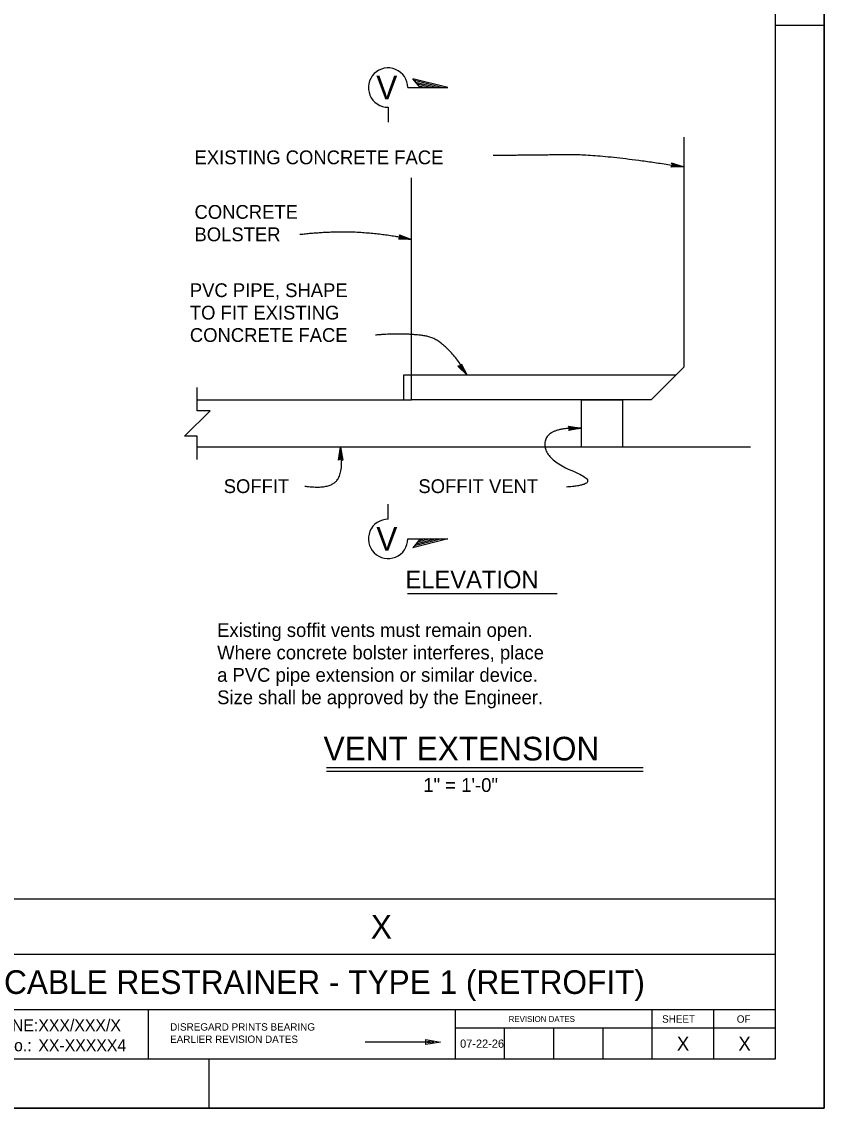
# Model space of a CAD drawing. Extents: x 0 to 2.83, y 0 to 1.83.
# Drawn here: x 2.154 to 2.833, y 0 to 0.92 of the extents above; entities that cross this region are included whole.
import ezdxf

# ---------------------------------------------------------------- set-up
doc = ezdxf.new("R2010")
doc.units = 0
for name, color, linetype in [('str_Border-Plot-Shape-A', 7, 'Continuous'), ('str_Border-Text-A', 7, 'Continuous'), ('str_Border-Title-Block-A', 7, 'Continuous'), ('str_Concrete-A', 7, 'Continuous'), ('str_Existing-Concrete-A', 7, 'Continuous'), ('str_Non-Metallic-Components-A', 7, 'Continuous'), ('str_Text-A', 7, 'Continuous')]:
    doc.layers.add(name, color=color, linetype=linetype)

msp = doc.modelspace()

# ---------------------------------------------------------------- linework, layer by layer
at = {"layer": 'str_Border-Plot-Shape-A'}
msp.add_lwpolyline([(0, 0), (2.83333, 0), (2.83333, 1.83333), (0, 1.83333)], close=True, dxfattribs=at)
at = {"layer": 'str_Border-Title-Block-A'}
for p, q in [((2.83333, 1.83333), (2.83333, 0)), ((2.79167, 1.79167), (2.79167, 0.04167)), ((2.79167, 0.91667), (2.83333, 0.91667)), ((2.79167, 0.17708), (0.08333, 0.17708)), ((2.79167, 0.13021), (2.02083, 0.13021)), ((2.79167, 0.08333), (0.08333, 0.08333)), ((2.2614, 0.04167), (2.2614, 0.08333)), ((2.52083, 0.08333), (2.52083, 0.04167)), ((2.6875, 0.08306), (2.6875, 0.04167)), ((2.73958, 0.08333), (2.73958, 0.04167)), ((2.79167, 0.06771), (2.52083, 0.06771)), ((2.5625, 0.06771), (2.5625, 0.04167)), ((2.60417, 0.06771), (2.60417, 0.04167)), ((2.64583, 0.06771), (2.64583, 0.04167)), ((2.50281, 0.05608), (2.44482, 0.05608)), ((2.79167, 0.04167), (0.08333, 0.04167)), ((2.31256, 0.04167), (2.31256, 0)), ((2.83333, 0), (0, 0))]:
    msp.add_line(p, q, dxfattribs=at)
for points in [[(2.49602, 0.05817), (2.50852, 0.05608), (2.49602, 0.05399)], [(2.4981, 0.05677), (2.50227, 0.05608), (2.4981, 0.05538)]]:
    msp.add_lwpolyline(points, close=True, dxfattribs=at)
at = {"layer": 'str_Concrete-A'}
msp.add_lwpolyline([(2.71461, 0.82183), (2.71461, 0.6273), (2.68684, 0.59953), (2.48413, 0.59953), (2.48413, 0.59953), (2.48413, 0.7875)], dxfattribs=at)
at = {"layer": 'str_Existing-Concrete-A'}
msp.add_line((2.77083, 0.55959), (2.30268, 0.55959), dxfattribs=at)
for points in [[(2.30268, 0.54917), (2.30268, 0.56872), (2.29184, 0.56872), (2.31351, 0.59039), (2.30268, 0.59039), (2.30268, 0.60994)], [(2.30268, 0.59953), (2.48413, 0.59953)]]:
    msp.add_lwpolyline(points, dxfattribs=at)
msp.add_lwpolyline([(2.62781, 0.59953), (2.66253, 0.59953), (2.66253, 0.55959), (2.62781, 0.55959)], close=True, dxfattribs=at)
at = {"layer": 'str_Non-Metallic-Components-A'}
for p, q in [((2.47719, 0.62036), (2.47719, 0.59953)), ((2.48413, 0.62036), (2.47719, 0.62036)), ((2.70767, 0.62036), (2.48413, 0.62036))]:
    msp.add_line(p, q, dxfattribs=at)
at = {"layer": 'str_Text-A'}
for p, q in [((2.51464, 0.86385), (2.48517, 0.87137)), ((2.49126, 0.86385), (2.48517, 0.87137)), ((2.5098, 0.86385), (2.48643, 0.86981)), ((2.50495, 0.86385), (2.48769, 0.86825)), ((2.5001, 0.86385), (2.48896, 0.8667)), ((2.49525, 0.86385), (2.49022, 0.86514)), ((2.48088, 0.86385), (2.51464, 0.86385)), ((2.46421, 0.84719), (2.46421, 0.83451)), ((2.7045, 0.7992), (2.70409, 0.80019)), ((2.70409, 0.80019), (2.71461, 0.7967)), ((2.70422, 0.7974), (2.70352, 0.79658)), ((2.71461, 0.7967), (2.70352, 0.79658)), ((2.71461, 0.7967), (2.70387, 0.79699)), ((2.70492, 0.79821), (2.70422, 0.7974)), ((2.70422, 0.7974), (2.71461, 0.7967)), ((2.70429, 0.7997), (2.71461, 0.7967)), ((2.71461, 0.7967), (2.7045, 0.7992)), ((2.7045, 0.7992), (2.70492, 0.79821)), ((2.70457, 0.7978), (2.71461, 0.7967)), ((2.71461, 0.7967), (2.70471, 0.79871)), ((2.70492, 0.79821), (2.71461, 0.7967)), ((2.47378, 0.73634), (2.47305, 0.73556)), ((2.48413, 0.73517), (2.47341, 0.73595)), ((2.47414, 0.73813), (2.47377, 0.73914)), ((2.47377, 0.73914), (2.48413, 0.73517)), ((2.47451, 0.73713), (2.47378, 0.73634)), ((2.47378, 0.73634), (2.48413, 0.73517)), ((2.47396, 0.73863), (2.48413, 0.73517)), ((2.48413, 0.73517), (2.47414, 0.73813)), ((2.47414, 0.73813), (2.47451, 0.73713)), ((2.47415, 0.73673), (2.48413, 0.73517)), ((2.48413, 0.73517), (2.47433, 0.73763)), ((2.47451, 0.73713), (2.48413, 0.73517)), ((2.48413, 0.73517), (2.47305, 0.73556)), ((2.52418, 0.6281), (2.52311, 0.628)), ((2.53116, 0.62036), (2.52311, 0.628)), ((2.53116, 0.62036), (2.52365, 0.62805)), ((2.52525, 0.6282), (2.52418, 0.6281)), ((2.52418, 0.6281), (2.53116, 0.62036)), ((2.52472, 0.62815), (2.53116, 0.62036)), ((2.52564, 0.6292), (2.52525, 0.6282)), ((2.52525, 0.6282), (2.53116, 0.62036)), ((2.53116, 0.62036), (2.52545, 0.6287)), ((2.52564, 0.6292), (2.52603, 0.63019)), ((2.53116, 0.62036), (2.52564, 0.6292)), ((2.52584, 0.6297), (2.53116, 0.62036)), ((2.52603, 0.63019), (2.53116, 0.62036)), ((2.61743, 0.57634), (2.61686, 0.57725)), ((2.61686, 0.57725), (2.62781, 0.5755)), ((2.62781, 0.5755), (2.61688, 0.5736)), ((2.61744, 0.57451), (2.61688, 0.5736)), ((2.61714, 0.57679), (2.62781, 0.5755)), ((2.62781, 0.5755), (2.61716, 0.57406)), ((2.62781, 0.5755), (2.61743, 0.57634)), ((2.61743, 0.57634), (2.618, 0.57543)), ((2.61744, 0.57451), (2.62781, 0.5755)), ((2.618, 0.57543), (2.61744, 0.57451)), ((2.62781, 0.5755), (2.61771, 0.57589)), ((2.61772, 0.57497), (2.62781, 0.5755)), ((2.618, 0.57543), (2.62781, 0.5755)), ((2.42221, 0.54865), (2.42404, 0.55959)), ((2.42267, 0.54893), (2.42404, 0.55959)), ((2.42404, 0.55959), (2.42313, 0.54921)), ((2.42404, 0.55959), (2.42358, 0.54949)), ((2.42404, 0.54978), (2.42404, 0.55959)), ((2.42404, 0.55959), (2.42587, 0.54865)), ((2.42495, 0.54921), (2.42404, 0.55959)), ((2.4245, 0.54949), (2.42404, 0.55959)), ((2.42404, 0.55959), (2.42541, 0.54893)), ((2.42313, 0.54921), (2.42221, 0.54865)), ((2.42313, 0.54921), (2.42404, 0.54978)), ((2.42404, 0.54978), (2.42495, 0.54921)), ((2.42495, 0.54921), (2.42587, 0.54865)), ((2.46421, 0.49859), (2.46421, 0.51127)), ((2.48088, 0.48192), (2.51464, 0.48192)), ((2.51464, 0.48192), (2.48517, 0.47441)), ((2.49126, 0.48192), (2.48517, 0.47441)), ((2.5098, 0.48192), (2.48643, 0.47596)), ((2.50495, 0.48192), (2.48769, 0.47752)), ((2.5001, 0.48192), (2.48896, 0.47908)), ((2.49525, 0.48192), (2.49022, 0.48064)), ((2.48055, 0.43558), (2.60741, 0.43558)), ((2.41198, 0.28839), (2.67999, 0.28839)), ((2.41198, 0.28539), (2.67999, 0.28539))]:
    msp.add_line(p, q, dxfattribs=at)
for centre, start, end in [((2.46421, 0.86385), 0.00004, 270.00053), ((2.46421, 0.48192), 89.99947, 359.99996)]:
    msp.add_arc(centre, 0.01667, start, end, dxfattribs=at)
for points in [[(2.55313, 0.80655), (2.59128, 0.80707), (2.64767, 0.80737), (2.71461, 0.7967)], [(2.38954, 0.73967), (2.41962, 0.74305), (2.46741, 0.73939), (2.48413, 0.73517)], [(2.53116, 0.62036), (2.51317, 0.65105), (2.47746, 0.6564), (2.45343, 0.65439)], [(2.62781, 0.5755), (2.5984, 0.57676), (2.59527, 0.54981), (2.64761, 0.52803), (2.61512, 0.52571)], [(2.39385, 0.52656), (2.41321, 0.52382), (2.42691, 0.53715), (2.42404, 0.55959)]]:
    msp.add_open_spline(points, degree=2, dxfattribs=at)

# ---------------------------------------------------------------- texts
at = {"layer": 'str_Border-Text-A'}
for s, height, p in [('X', 0.02, (2.44959, 0.14365)), ('CABLE RESTRAINER - TYPE 1 (RETROFIT)', 0.02, (2.13916, 0.09677)), ('XXX/XXX/X', 0.01, (2.16821, 0.06524)), ('XX-XXXXX4', 0.01, (2.16821, 0.04828)), ('07-22-26', 0.006943, (2.52514, 0.05122)), ('X', 0.01167, (2.70861, 0.04885)), ('X', 0.01167, (2.7607, 0.04885))]:
    msp.add_text(s, height=height, dxfattribs=at).set_placement(p)
at = {"layer": 'str_Border-Title-Block-A'}
for s, height, p in [('COUNTY/ROUTE/ZONE:', 0.01, (2.01655, 0.06524)), ('REVISION DATES', 0.004999, (2.56623, 0.07302)), ('SHEET', 0.006249, (2.6961, 0.0724)), ('OF', 0.006249, (2.7593, 0.0724)), ('DISREGARD PRINTS BEARING', 0.0062491, (2.27972, 0.06572)), ('CONTRACT No.:', 0.01, (2.05997, 0.04828)), ('EARLIER REVISION DATES', 0.0062491, (2.27972, 0.05531))]:
    msp.add_text(s, height=height, dxfattribs=at).set_placement(p)
at = {"layer": 'str_Text-A'}
for s, height, p in [('V', 0.02, (2.45416, 0.85388)), ('EXISTING CONCRETE FACE', 0.0116667, (2.30035, 0.79897)), ('CONCRETE ', 0.011667, (2.30035, 0.75278)), ('BOLSTER', 0.011667, (2.30035, 0.73382)), ('PVC PIPE, SHAPE', 0.0116667, (2.29642, 0.68652)), ('TO FIT EXISTING', 0.0116667, (2.29642, 0.66756)), ('CONCRETE FACE', 0.0116667, (2.29642, 0.6486)), ('SOFFIT', 0.011667, (2.32507, 0.52067)), ('SOFFIT VENT', 0.0116667, (2.48982, 0.52067)), ('V', 0.02, (2.45421, 0.47196)), ('ELEVATION', 0.015, (2.4789, 0.44008)), ('Existing soffit vents must remain open.', 0.0116667, (2.31952, 0.39886)), ('Where concrete bolster interferes, place', 0.0116667, (2.31952, 0.37991)), ('a PVC pipe extension or similar device.', 0.0116667, (2.31952, 0.36095)), ('Size shall be approved by the Engineer.', 0.0116667, (2.31952, 0.34199)), ('VENT EXTENSION', 0.02, (2.40959, 0.29439)), ('1" = 1\'-0"', 0.0117, (2.49396, 0.26769))]:
    msp.add_text(s, height=height, dxfattribs=at).set_placement(p)

doc.saveas('drawing.dxf')
